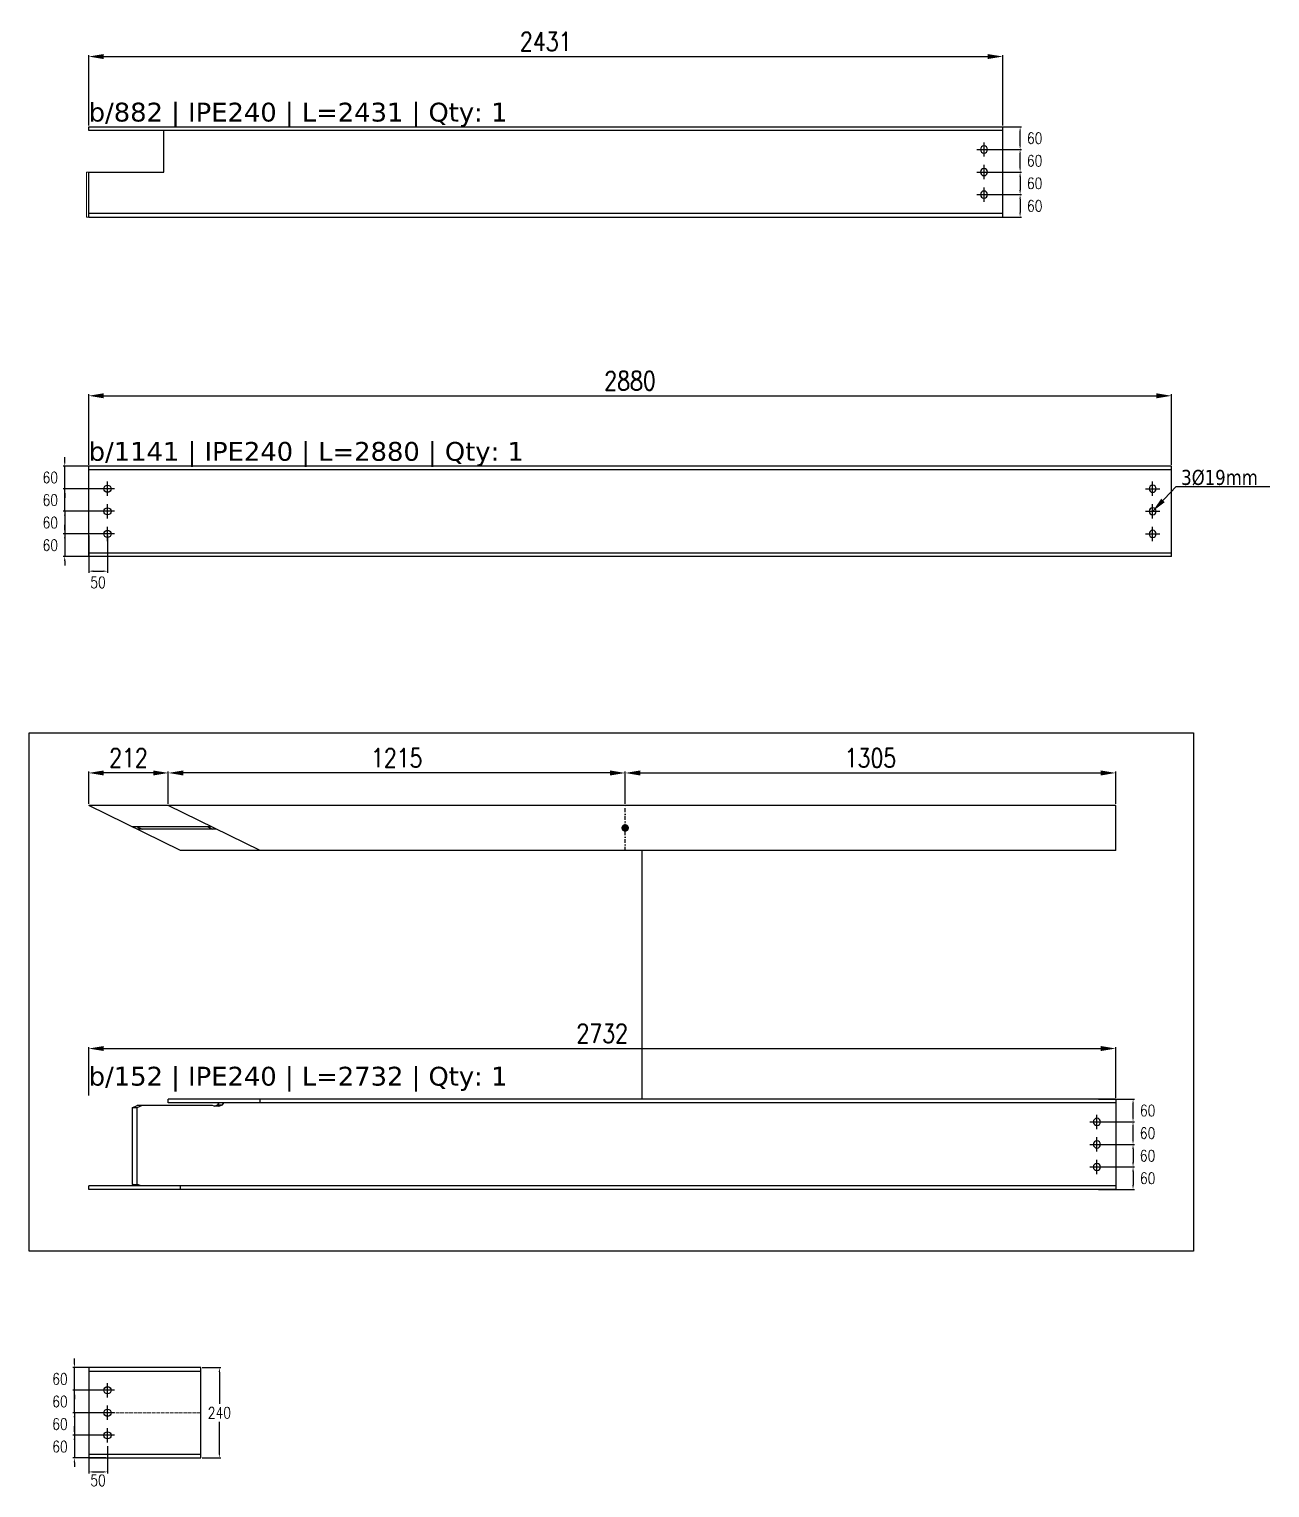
# Model space of a CAD drawing. Header units: millimetres. Extents: x -158 to 97215, y -53820 to 8373.
# Drawn here: x 12825 to 16125, y -793 to 3086 of the extents above; entities that cross this region are included whole.
import ezdxf
from ezdxf.enums import TextEntityAlignment as Align

# ---------------------------------------------------------------- set-up
doc = ezdxf.new("R2010")
doc.units = ezdxf.units.MM
doc.header["$LTSCALE"] = 0.8
doc.linetypes.add('ACAD_ISO02W100', pattern=[15, 12, -3])
doc.linetypes.add('DASHDOT', pattern=[25.4, 12.7, -6.35, 0, -6.35])
for name, color, linetype in [('COTAS', 8, 'Continuous'), ('EJE', 1, 'DASHDOT'), ('EJE_PERNO', 1, 'Continuous'), ('EJE_VIGA', 4, 'DASHDOT'), ('IPE240', 2, 'Continuous'), ('PERNOS', 3, 'Continuous'), ('TXT_GEN', 3, 'Continuous')]:
    doc.layers.add(name, color=color, linetype=linetype)
doc.layers.add('P-PLATINA', color=6, linetype='Continuous', lineweight=15)
doc.styles.add('CNI_COTAS', font='romans.shx', dxfattribs={"width": 0.8})
doc.styles.add('VERDNA', font='verdana.ttf', dxfattribs={"width": 0.8})
doc.dimstyles.new('1.3', dxfattribs={"dimscale": 0, "dimtxt": 30, "dimasz": 12, "dimexe": 4, "dimexo": 4, "dimgap": 9, "dimtad": 1, "dimdec": 0, "dimzin": 4, "dimdsep": 46, "dimtxsty": 'CNI_COTAS', "dimcen": 0, "dimclrd": 256, "dimclrt": 3, "dimadec": 0, "dimazin": 0, "dimtfac": 1, "dimtdec": 0, "dimtmove": 2, "dimatfit": 0, "dimfxl": 0.05, "dimtolj": 1, "dimtzin": 0, "dimarcsym": 0})
doc.dimstyles.new('1.4', dxfattribs={"dimscale": 0, "dimtxt": 50, "dimasz": 40, "dimexe": 4, "dimexo": 4, "dimgap": 15, "dimtad": 1, "dimdec": 0, "dimzin": 4, "dimdsep": 46, "dimtxsty": 'CNI_COTAS', "dimcen": -0.09, "dimclrd": 256, "dimclrt": 3, "dimadec": 0, "dimazin": 0, "dimtfac": 1, "dimtdec": 0, "dimtmove": 2, "dimatfit": 0, "dimfxl": 0.05, "dimtolj": 1, "dimtzin": 0, "dimarcsym": 0})

# ---------------------------------------------------------------- blocks, each defined once
blk = doc.blocks.new('D19')
at = {"layer": 'EJE_PERNO', "linetype": 'Continuous'}
for p, q in [((19, 0), (-19, 0)), ((0, -19), (0, 19))]:
    blk.add_line(p, q, dxfattribs=at)
at = {"layer": 'PERNOS'}
blk.add_circle((0, 0), 9.5, dxfattribs=at)
blk = doc.blocks.new('*D53')
at = {"layer": 'COTAS', "color": 0, "lineweight": -2, "transparency": 16777216}
for p, q in [((13029.1, 1863.7), (12915.4, 1863.7)), ((13029.1, 1803.7), (12915.4, 1803.7))]:
    blk.add_line(p, q, dxfattribs=at)
at = {"layer": 'COTAS', "lineweight": -2, "transparency": 16777216}
for p, q in [((12919.4, 1875.7), (12919.4, 1887.7)), ((12919.4, 1803.7), (12919.4, 1863.7)), ((12919.4, 1791.7), (12919.4, 1779.7))]:
    blk.add_line(p, q, dxfattribs=at)
at = {"layer": 'COTAS', "transparency": 16777216}
for points in [[(12917.4, 1875.7), (12921.4, 1875.7), (12919.4, 1863.7)], [(12917.4, 1791.7), (12921.4, 1791.7), (12919.4, 1803.7)]]:
    blk.add_solid(points, dxfattribs=at)
at = {"layer": 'Defpoints', "color": 0, "transparency": 16777216}
for p in [(12919.4, 1863.7), (13033.1, 1863.7), (13033.1, 1803.7)]:
    blk.add_point(p, dxfattribs=at)
at = {"layer": 'COTAS', "color": 3, "transparency": 16777216, "insert": (12880.9, 1833.7), "char_height": 30, "attachment_point": 5, "rotation": 0.2, "style": 'CNI_COTAS'}
blk.add_mtext('\\A1;60', dxfattribs=at)
blk = doc.blocks.new('*D54')
at = {"layer": 'COTAS', "lineweight": -2, "transparency": 16777216}
for p, q in [((12919.4, 1815.7), (12919.4, 1827.7)), ((12919.4, 1803.7), (12919.4, 1743.7)), ((12919.4, 1731.7), (12919.4, 1719.7))]:
    blk.add_line(p, q, dxfattribs=at)
at = {"layer": 'COTAS', "color": 0, "lineweight": -2, "transparency": 16777216}
for p, q in [((13029.1, 1803.7), (12915.4, 1803.7)), ((13029.1, 1743.7), (12915.4, 1743.7))]:
    blk.add_line(p, q, dxfattribs=at)
at = {"layer": 'COTAS', "transparency": 16777216}
for points in [[(12917.4, 1815.7), (12921.4, 1815.7), (12919.4, 1803.7)], [(12917.4, 1731.7), (12921.4, 1731.7), (12919.4, 1743.7)]]:
    blk.add_solid(points, dxfattribs=at)
at = {"layer": 'Defpoints', "color": 0, "transparency": 16777216}
for p in [(13033.1, 1803.7), (12919.4, 1743.7), (13033.1, 1743.7)]:
    blk.add_point(p, dxfattribs=at)
at = {"layer": 'COTAS', "color": 3, "transparency": 16777216, "insert": (12880.9, 1773.7), "char_height": 30, "attachment_point": 5, "rotation": 0.2, "style": 'CNI_COTAS'}
blk.add_mtext('\\A1;60', dxfattribs=at)
blk = doc.blocks.new('*D50')
at = {"layer": 'COTAS', "lineweight": -2, "transparency": 16777216}
for p, q in [((12919.4, 1935.7), (12919.4, 1947.7)), ((12919.4, 1863.7), (12919.4, 1923.7)), ((12919.4, 1851.7), (12919.4, 1839.7))]:
    blk.add_line(p, q, dxfattribs=at)
at = {"layer": 'COTAS', "color": 0, "lineweight": -2, "transparency": 16777216}
for p, q in [((13029.1, 1923.7), (12915.4, 1923.7)), ((13029.1, 1863.7), (12915.4, 1863.7))]:
    blk.add_line(p, q, dxfattribs=at)
at = {"layer": 'COTAS', "transparency": 16777216}
for points in [[(12917.4, 1935.7), (12921.4, 1935.7), (12919.4, 1923.7)], [(12917.4, 1851.7), (12921.4, 1851.7), (12919.4, 1863.7)]]:
    blk.add_solid(points, dxfattribs=at)
at = {"layer": 'Defpoints', "color": 0, "transparency": 16777216}
for p in [(12919.4, 1923.7), (13033.1, 1923.7), (13033.1, 1863.7)]:
    blk.add_point(p, dxfattribs=at)
at = {"layer": 'COTAS', "color": 3, "transparency": 16777216, "insert": (12880.9, 1893.7), "char_height": 30, "attachment_point": 5, "rotation": 0.2, "style": 'CNI_COTAS'}
blk.add_mtext('\\A1;60', dxfattribs=at)
blk = doc.blocks.new('*D51')
at = {"layer": 'COTAS', "lineweight": -2, "transparency": 16777216}
for p, q in [((12919.4, 1755.7), (12919.4, 1767.7)), ((12919.4, 1743.7), (12919.4, 1683.7)), ((12919.4, 1671.7), (12919.4, 1659.7))]:
    blk.add_line(p, q, dxfattribs=at)
at = {"layer": 'COTAS', "color": 0, "lineweight": -2, "transparency": 16777216}
for p, q in [((13029.1, 1743.7), (12915.4, 1743.7)), ((13029.1, 1683.7), (12915.4, 1683.7))]:
    blk.add_line(p, q, dxfattribs=at)
at = {"layer": 'COTAS', "transparency": 16777216}
for points in [[(12917.4, 1755.7), (12921.4, 1755.7), (12919.4, 1743.7)], [(12917.4, 1671.7), (12921.4, 1671.7), (12919.4, 1683.7)]]:
    blk.add_solid(points, dxfattribs=at)
at = {"layer": 'Defpoints', "color": 0, "transparency": 16777216}
for p in [(13033.1, 1743.7), (12919.4, 1683.7), (13033.1, 1683.7)]:
    blk.add_point(p, dxfattribs=at)
at = {"layer": 'COTAS', "color": 3, "transparency": 16777216, "insert": (12880.9, 1713.7), "char_height": 30, "attachment_point": 5, "rotation": 0.2, "style": 'CNI_COTAS'}
blk.add_mtext('\\A1;60', dxfattribs=at)
blk = doc.blocks.new('*D52')
at = {"layer": 'COTAS', "color": 0, "lineweight": -2, "transparency": 16777216}
for p, q in [((12983.1, 1739.7), (12983.1, 1640.5)), ((13033.1, 1739.7), (13033.1, 1640.5))]:
    blk.add_line(p, q, dxfattribs=at)
at = {"layer": 'COTAS', "lineweight": -2, "transparency": 16777216}
blk.add_line((12995.1, 1644.5), (13021.1, 1644.5), dxfattribs=at)
at = {"layer": 'COTAS', "transparency": 16777216}
for points in [[(12995.1, 1646.5), (12995.1, 1642.5), (12983.1, 1644.5)], [(13021.1, 1646.5), (13021.1, 1642.5), (13033.1, 1644.5)]]:
    blk.add_solid(points, dxfattribs=at)
at = {"layer": 'Defpoints', "color": 0, "transparency": 16777216}
for p in [(12983.1, 1743.7), (13033.1, 1743.7), (13033.1, 1644.5)]:
    blk.add_point(p, dxfattribs=at)
at = {"layer": 'COTAS', "color": 3, "transparency": 16777216, "insert": (13008.1, 1614.6), "char_height": 30, "attachment_point": 5, "rotation": 0.2, "style": 'CNI_COTAS'}
blk.add_mtext('\\A1;50', dxfattribs=at)
blk = doc.blocks.new('*D55')
at = {"layer": 'COTAS', "color": 0, "lineweight": -2, "transparency": 16777216}
for p, q in [((12983.1, 1927.1), (12983.1, 2114.9)), ((15862.9, 1927.7), (15862.9, 2114.9))]:
    blk.add_line(p, q, dxfattribs=at)
at = {"layer": 'COTAS', "lineweight": -2, "transparency": 16777216}
blk.add_line((13023.1, 2110.9), (15822.9, 2110.9), dxfattribs=at)
at = {"layer": 'COTAS', "transparency": 16777216}
for points in [[(13023.1, 2117.6), (13023.1, 2104.2), (12983.1, 2110.9)], [(15822.9, 2117.6), (15822.9, 2104.2), (15862.9, 2110.9)]]:
    blk.add_solid(points, dxfattribs=at)
at = {"layer": 'Defpoints', "color": 0, "transparency": 16777216}
for p in [(15862.9, 2110.9), (12983.1, 1923.1), (15862.9, 1923.7)]:
    blk.add_point(p, dxfattribs=at)
at = {"layer": 'COTAS', "color": 3, "transparency": 16777216, "insert": (14423, 2150.9), "char_height": 50, "attachment_point": 5, "style": 'CNI_COTAS'}
blk.add_mtext('\\A1;2880', dxfattribs=at)
blk = doc.blocks.new('*D61')
at = {"layer": 'COTAS', "color": 0, "lineweight": -2, "transparency": 16777216}
for p, q in [((15668.8, 180), (15764.8, 180)), ((15668.8, 120), (15764.8, 120))]:
    blk.add_line(p, q, dxfattribs=at)
at = {"layer": 'COTAS', "lineweight": -2, "transparency": 16777216}
blk.add_line((15760.8, 132), (15760.8, 168), dxfattribs=at)
at = {"layer": 'COTAS', "transparency": 16777216}
for points in [[(15758.8, 168), (15762.8, 168), (15760.8, 180)], [(15758.8, 132), (15762.8, 132), (15760.8, 120)]]:
    blk.add_solid(points, dxfattribs=at)
at = {"layer": 'Defpoints', "color": 0, "transparency": 16777216}
for p in [(15664.8, 180), (15760.8, 180), (15664.8, 120)]:
    blk.add_point(p, dxfattribs=at)
at = {"layer": 'COTAS', "color": 3, "transparency": 16777216, "insert": (15799.3, 150), "char_height": 30, "attachment_point": 5, "rotation": 0.2, "style": 'CNI_COTAS'}
blk.add_mtext('\\A1;60', dxfattribs=at)
blk = doc.blocks.new('*D62')
at = {"layer": 'COTAS', "color": 0, "lineweight": -2, "transparency": 16777216}
for p, q in [((15668.8, 120), (15764.8, 120)), ((15668.8, 60), (15764.8, 60))]:
    blk.add_line(p, q, dxfattribs=at)
at = {"layer": 'COTAS', "lineweight": -2, "transparency": 16777216}
blk.add_line((15760.8, 108), (15760.8, 72), dxfattribs=at)
at = {"layer": 'COTAS', "transparency": 16777216}
for points in [[(15758.8, 108), (15762.8, 108), (15760.8, 120)], [(15758.8, 72), (15762.8, 72), (15760.8, 60)]]:
    blk.add_solid(points, dxfattribs=at)
at = {"layer": 'Defpoints', "color": 0, "transparency": 16777216}
for p in [(15664.8, 120), (15664.8, 60), (15760.8, 60)]:
    blk.add_point(p, dxfattribs=at)
at = {"layer": 'COTAS', "color": 3, "transparency": 16777216, "insert": (15799.3, 90), "char_height": 30, "attachment_point": 5, "rotation": 0.2, "style": 'CNI_COTAS'}
blk.add_mtext('\\A1;60', dxfattribs=at)
blk = doc.blocks.new('*D60')
at = {"layer": 'COTAS', "color": 0, "lineweight": -2, "transparency": 16777216}
for p, q in [((15668.8, 240), (15764.8, 240)), ((15668.8, 180), (15764.8, 180))]:
    blk.add_line(p, q, dxfattribs=at)
at = {"layer": 'COTAS', "lineweight": -2, "transparency": 16777216}
blk.add_line((15760.8, 192), (15760.8, 228), dxfattribs=at)
at = {"layer": 'COTAS', "transparency": 16777216}
for points in [[(15758.8, 228), (15762.8, 228), (15760.8, 240)], [(15758.8, 192), (15762.8, 192), (15760.8, 180)]]:
    blk.add_solid(points, dxfattribs=at)
at = {"layer": 'Defpoints', "color": 0, "transparency": 16777216}
for p in [(15664.8, 240), (15760.8, 240), (15664.8, 180)]:
    blk.add_point(p, dxfattribs=at)
at = {"layer": 'COTAS', "color": 3, "transparency": 16777216, "insert": (15799.7, 210), "char_height": 30, "attachment_point": 5, "rotation": 0.2, "style": 'CNI_COTAS'}
blk.add_mtext('\\A1;60', dxfattribs=at)
blk = doc.blocks.new('*D63')
at = {"layer": 'COTAS', "color": 0, "lineweight": -2, "transparency": 16777216}
for p, q in [((15668.8, 60), (15764.8, 60)), ((15668.8, 0), (15764.8, 0))]:
    blk.add_line(p, q, dxfattribs=at)
at = {"layer": 'COTAS', "lineweight": -2, "transparency": 16777216}
blk.add_line((15760.8, 48), (15760.8, 12), dxfattribs=at)
at = {"layer": 'COTAS', "transparency": 16777216}
for points in [[(15758.8, 48), (15762.8, 48), (15760.8, 60)], [(15758.8, 12), (15762.8, 12), (15760.8, 0)]]:
    blk.add_solid(points, dxfattribs=at)
at = {"layer": 'Defpoints', "color": 0, "transparency": 16777216}
for p in [(15664.8, 60), (15664.8, 0), (15760.8, 0)]:
    blk.add_point(p, dxfattribs=at)
at = {"layer": 'COTAS', "color": 3, "transparency": 16777216, "insert": (15799.8, 30), "char_height": 30, "attachment_point": 5, "rotation": 0.2, "style": 'CNI_COTAS'}
blk.add_mtext('\\A1;60', dxfattribs=at)
blk = doc.blocks.new('*D64')
at = {"layer": 'COTAS', "color": 0, "lineweight": -2, "transparency": 16777216}
for p, q in [((12983.1, 250.3), (12983.1, 379)), ((15714.8, 244), (15714.8, 379))]:
    blk.add_line(p, q, dxfattribs=at)
at = {"layer": 'COTAS', "lineweight": -2, "transparency": 16777216}
blk.add_line((13023.1, 375), (15674.8, 375), dxfattribs=at)
at = {"layer": 'COTAS', "transparency": 16777216}
for points in [[(13023.1, 381.7), (13023.1, 368.4), (12983.1, 375)], [(15674.8, 381.7), (15674.8, 368.4), (15714.8, 375)]]:
    blk.add_solid(points, dxfattribs=at)
at = {"layer": 'Defpoints', "color": 0, "transparency": 16777216}
for p in [(15714.8, 375), (12983.1, 246.3), (15714.8, 240)]:
    blk.add_point(p, dxfattribs=at)
at = {"layer": 'COTAS', "color": 3, "transparency": 16777216, "insert": (14348.9, 415), "char_height": 50, "attachment_point": 5, "style": 'CNI_COTAS'}
blk.add_mtext('\\A1;2732', dxfattribs=at)
blk = doc.blocks.new('*D65')
at = {"layer": 'COTAS', "color": 0, "lineweight": -2, "transparency": 16777216}
for p, q in [((14410, 1025.6), (14410, 1111.9)), ((15714.8, 1025.6), (15714.8, 1111.9))]:
    blk.add_line(p, q, dxfattribs=at)
at = {"layer": 'COTAS', "lineweight": -2, "transparency": 16777216}
blk.add_line((14450, 1107.9), (15674.8, 1107.9), dxfattribs=at)
at = {"layer": 'COTAS', "transparency": 16777216}
for points in [[(14450, 1114.5), (14450, 1101.2), (14410, 1107.9)], [(15674.8, 1114.5), (15674.8, 1101.2), (15714.8, 1107.9)]]:
    blk.add_solid(points, dxfattribs=at)
at = {"layer": 'Defpoints', "color": 0, "transparency": 16777216}
for p in [(15714.8, 1107.9), (14410, 1021.6), (15714.8, 1021.6)]:
    blk.add_point(p, dxfattribs=at)
at = {"layer": 'COTAS', "color": 3, "transparency": 16777216, "insert": (15062.4, 1147.9), "char_height": 50, "attachment_point": 5, "style": 'CNI_COTAS'}
blk.add_mtext('\\A1;1305', dxfattribs=at)
blk = doc.blocks.new('*D66')
at = {"layer": 'COTAS', "color": 0, "lineweight": -2, "transparency": 16777216}
for p, q in [((13194.8, 1025.6), (13194.8, 1111.9)), ((14410, 1025.6), (14410, 1111.9))]:
    blk.add_line(p, q, dxfattribs=at)
at = {"layer": 'COTAS', "lineweight": -2, "transparency": 16777216}
blk.add_line((14370, 1107.9), (13234.8, 1107.9), dxfattribs=at)
at = {"layer": 'COTAS', "transparency": 16777216}
for points in [[(13234.8, 1114.5), (13234.8, 1101.2), (13194.8, 1107.9)], [(14370, 1114.5), (14370, 1101.2), (14410, 1107.9)]]:
    blk.add_solid(points, dxfattribs=at)
at = {"layer": 'Defpoints', "color": 0, "transparency": 16777216}
for p in [(13194.8, 1107.9), (13194.8, 1021.6), (14410, 1021.6)]:
    blk.add_point(p, dxfattribs=at)
at = {"layer": 'COTAS', "color": 3, "transparency": 16777216, "insert": (13802.4, 1147.9), "char_height": 50, "attachment_point": 5, "style": 'CNI_COTAS'}
blk.add_mtext('\\A1;1215', dxfattribs=at)
blk = doc.blocks.new('*D67')
at = {"layer": 'COTAS', "color": 0, "lineweight": -2, "transparency": 16777216}
for p, q in [((12983.1, 1025.6), (12983.1, 1111.9)), ((13194.8, 1025.6), (13194.8, 1111.9))]:
    blk.add_line(p, q, dxfattribs=at)
at = {"layer": 'COTAS', "lineweight": -2, "transparency": 16777216}
blk.add_line((13154.8, 1107.9), (13023.1, 1107.9), dxfattribs=at)
at = {"layer": 'COTAS', "transparency": 16777216}
for points in [[(13023.1, 1114.5), (13023.1, 1101.2), (12983.1, 1107.9)], [(13154.8, 1114.5), (13154.8, 1101.2), (13194.8, 1107.9)]]:
    blk.add_solid(points, dxfattribs=at)
at = {"layer": 'Defpoints', "color": 0, "transparency": 16777216}
for p in [(12983.1, 1107.9), (12983.1, 1021.6), (13194.8, 1021.6)]:
    blk.add_point(p, dxfattribs=at)
at = {"layer": 'COTAS', "color": 3, "transparency": 16777216, "insert": (13088.9, 1147.9), "char_height": 50, "attachment_point": 5, "style": 'CNI_COTAS'}
blk.add_mtext('\\A1;212', dxfattribs=at)
blk = doc.blocks.new('*D105')
at = {"layer": 'COTAS', "color": 0, "lineweight": -2, "transparency": 16777216}
for p, q in [((13285, -473.6), (13334.7, -473.6)), ((13285, -713.6), (13334.7, -713.6))]:
    blk.add_line(p, q, dxfattribs=at)
at = {"layer": 'COTAS', "lineweight": -2, "transparency": 16777216}
for p, q in [((13330.7, -485.6), (13330.7, -569.6)), ((13330.7, -701.6), (13330.7, -617.6))]:
    blk.add_line(p, q, dxfattribs=at)
at = {"layer": 'COTAS', "transparency": 16777216}
for points in [[(13328.7, -485.6), (13332.7, -485.6), (13330.7, -473.6)], [(13328.7, -701.6), (13332.7, -701.6), (13330.7, -713.6)]]:
    blk.add_solid(points, dxfattribs=at)
at = {"layer": 'Defpoints', "color": 0, "transparency": 16777216}
for p in [(13281, -473.6), (13281, -713.6), (13330.7, -713.6)]:
    blk.add_point(p, dxfattribs=at)
at = {"layer": 'COTAS', "color": 3, "transparency": 16777216, "insert": (13330.7, -593.6), "char_height": 30, "attachment_point": 5, "rotation": 0.2, "style": 'CNI_COTAS'}
blk.add_mtext('\\A1;240', dxfattribs=at)
blk = doc.blocks.new('*D99')
at = {"layer": 'COTAS', "color": 0, "lineweight": -2, "transparency": 16777216}
for p, q in [((12983.1, -657.6), (12983.1, -754.9)), ((13033.1, -682.1), (13033.1, -754.9))]:
    blk.add_line(p, q, dxfattribs=at)
at = {"layer": 'COTAS', "lineweight": -2, "transparency": 16777216}
blk.add_line((12995.1, -750.9), (13021.1, -750.9), dxfattribs=at)
at = {"layer": 'COTAS', "transparency": 16777216}
for points in [[(12995.1, -748.9), (12995.1, -752.9), (12983.1, -750.9)], [(13021.1, -748.9), (13021.1, -752.9), (13033.1, -750.9)]]:
    blk.add_solid(points, dxfattribs=at)
at = {"layer": 'Defpoints', "color": 0, "transparency": 16777216}
for p in [(12983.1, -653.6), (13033.1, -678.1), (13033.1, -750.9)]:
    blk.add_point(p, dxfattribs=at)
at = {"layer": 'COTAS', "color": 3, "transparency": 16777216, "insert": (13008.1, -773.4), "char_height": 30, "attachment_point": 5, "rotation": 0.2, "style": 'CNI_COTAS'}
blk.add_mtext('\\A1;50', dxfattribs=at)
blk = doc.blocks.new('*D106')
at = {"layer": 'COTAS', "lineweight": -2, "transparency": 16777216}
for p, q in [((12945.1, -581.6), (12945.1, -569.6)), ((12945.1, -593.6), (12945.1, -653.6)), ((12945.1, -665.6), (12945.1, -677.6))]:
    blk.add_line(p, q, dxfattribs=at)
at = {"layer": 'COTAS', "color": 0, "lineweight": -2, "transparency": 16777216}
for p, q in [((13029.1, -593.6), (12941.1, -593.6)), ((13029.1, -653.6), (12941.1, -653.6))]:
    blk.add_line(p, q, dxfattribs=at)
at = {"layer": 'COTAS', "transparency": 16777216}
for points in [[(12943.1, -581.6), (12947.1, -581.6), (12945.1, -593.6)], [(12943.1, -665.6), (12947.1, -665.6), (12945.1, -653.6)]]:
    blk.add_solid(points, dxfattribs=at)
at = {"layer": 'Defpoints', "color": 0, "transparency": 16777216}
for p in [(13033.1, -593.6), (12945.1, -653.6), (13033.1, -653.6)]:
    blk.add_point(p, dxfattribs=at)
at = {"layer": 'COTAS', "color": 3, "transparency": 16777216, "insert": (12906.6, -623.6), "char_height": 30, "attachment_point": 5, "rotation": 0.2, "style": 'CNI_COTAS'}
blk.add_mtext('\\A1;60', dxfattribs=at)
blk = doc.blocks.new('*D107')
at = {"layer": 'COTAS', "color": 0, "lineweight": -2, "transparency": 16777216}
for p, q in [((13029.1, -533.6), (12941.1, -533.6)), ((13029.1, -593.6), (12941.1, -593.6))]:
    blk.add_line(p, q, dxfattribs=at)
at = {"layer": 'COTAS', "lineweight": -2, "transparency": 16777216}
for p, q in [((12945.1, -521.6), (12945.1, -509.6)), ((12945.1, -593.6), (12945.1, -533.6)), ((12945.1, -605.6), (12945.1, -617.6))]:
    blk.add_line(p, q, dxfattribs=at)
at = {"layer": 'COTAS', "transparency": 16777216}
for points in [[(12943.1, -521.6), (12947.1, -521.6), (12945.1, -533.6)], [(12943.1, -605.6), (12947.1, -605.6), (12945.1, -593.6)]]:
    blk.add_solid(points, dxfattribs=at)
at = {"layer": 'Defpoints', "color": 0, "transparency": 16777216}
for p in [(12945.1, -533.6), (13033.1, -533.6), (13033.1, -593.6)]:
    blk.add_point(p, dxfattribs=at)
at = {"layer": 'COTAS', "color": 3, "transparency": 16777216, "insert": (12906.6, -563.6), "char_height": 30, "attachment_point": 5, "rotation": 0.2, "style": 'CNI_COTAS'}
blk.add_mtext('\\A1;60', dxfattribs=at)
blk = doc.blocks.new('*D108')
at = {"layer": 'COTAS', "lineweight": -2, "transparency": 16777216}
for p, q in [((12945.1, -461.6), (12945.1, -449.6)), ((12945.1, -533.6), (12945.1, -473.6)), ((12945.1, -545.6), (12945.1, -557.6))]:
    blk.add_line(p, q, dxfattribs=at)
at = {"layer": 'COTAS', "color": 0, "lineweight": -2, "transparency": 16777216}
for p, q in [((13029.1, -473.6), (12941.1, -473.6)), ((13029.1, -533.6), (12941.1, -533.6))]:
    blk.add_line(p, q, dxfattribs=at)
at = {"layer": 'COTAS', "transparency": 16777216}
for points in [[(12943.1, -461.6), (12947.1, -461.6), (12945.1, -473.6)], [(12943.1, -545.6), (12947.1, -545.6), (12945.1, -533.6)]]:
    blk.add_solid(points, dxfattribs=at)
at = {"layer": 'Defpoints', "color": 0, "transparency": 16777216}
for p in [(12945.1, -473.6), (13033.1, -473.6), (13033.1, -533.6)]:
    blk.add_point(p, dxfattribs=at)
at = {"layer": 'COTAS', "color": 3, "transparency": 16777216, "insert": (12906.6, -503.6), "char_height": 30, "attachment_point": 5, "rotation": 0.2, "style": 'CNI_COTAS'}
blk.add_mtext('\\A1;60', dxfattribs=at)
blk = doc.blocks.new('*D109')
at = {"layer": 'COTAS', "color": 0, "lineweight": -2, "transparency": 16777216}
for p, q in [((13029.1, -653.6), (12941.1, -653.6)), ((13029.1, -713.6), (12941.1, -713.6))]:
    blk.add_line(p, q, dxfattribs=at)
at = {"layer": 'COTAS', "lineweight": -2, "transparency": 16777216}
for p, q in [((12945.1, -641.6), (12945.1, -629.6)), ((12945.1, -653.6), (12945.1, -713.6)), ((12945.1, -725.6), (12945.1, -737.6))]:
    blk.add_line(p, q, dxfattribs=at)
at = {"layer": 'COTAS', "transparency": 16777216}
for points in [[(12943.1, -641.6), (12947.1, -641.6), (12945.1, -653.6)], [(12943.1, -725.6), (12947.1, -725.6), (12945.1, -713.6)]]:
    blk.add_solid(points, dxfattribs=at)
at = {"layer": 'Defpoints', "color": 0, "transparency": 16777216}
for p in [(13033.1, -653.6), (12945.1, -713.6), (13033.1, -713.6)]:
    blk.add_point(p, dxfattribs=at)
at = {"layer": 'COTAS', "color": 3, "transparency": 16777216, "insert": (12906.6, -683.6), "char_height": 30, "attachment_point": 5, "rotation": 0.2, "style": 'CNI_COTAS'}
blk.add_mtext('\\A1;60', dxfattribs=at)
blk = doc.blocks.new('*D115')
at = {"layer": 'COTAS', "color": 0, "lineweight": -2, "transparency": 16777216}
for p, q in [((15368.4, 2765.9), (15464.4, 2765.9)), ((15368.4, 2705.9), (15464.4, 2705.9))]:
    blk.add_line(p, q, dxfattribs=at)
at = {"layer": 'COTAS', "lineweight": -2, "transparency": 16777216}
blk.add_line((15460.4, 2717.9), (15460.4, 2753.9), dxfattribs=at)
at = {"layer": 'COTAS', "transparency": 16777216}
for points in [[(15458.4, 2753.9), (15462.4, 2753.9), (15460.4, 2765.9)], [(15458.4, 2717.9), (15462.4, 2717.9), (15460.4, 2705.9)]]:
    blk.add_solid(points, dxfattribs=at)
at = {"layer": 'Defpoints', "color": 0, "transparency": 16777216}
for p in [(15364.4, 2765.9), (15460.4, 2765.9), (15364.4, 2705.9)]:
    blk.add_point(p, dxfattribs=at)
at = {"layer": 'COTAS', "color": 3, "transparency": 16777216, "insert": (15498.9, 2735.9), "char_height": 30, "attachment_point": 5, "rotation": 0.2, "style": 'CNI_COTAS'}
blk.add_mtext('\\A1;60', dxfattribs=at)
blk = doc.blocks.new('*D116')
at = {"layer": 'COTAS', "color": 0, "lineweight": -2, "transparency": 16777216}
for p, q in [((15368.4, 2705.9), (15464.4, 2705.9)), ((15368.4, 2645.9), (15464.4, 2645.9))]:
    blk.add_line(p, q, dxfattribs=at)
at = {"layer": 'COTAS', "lineweight": -2, "transparency": 16777216}
blk.add_line((15460.4, 2693.9), (15460.4, 2657.9), dxfattribs=at)
at = {"layer": 'COTAS', "transparency": 16777216}
for points in [[(15458.4, 2693.9), (15462.4, 2693.9), (15460.4, 2705.9)], [(15458.4, 2657.9), (15462.4, 2657.9), (15460.4, 2645.9)]]:
    blk.add_solid(points, dxfattribs=at)
at = {"layer": 'Defpoints', "color": 0, "transparency": 16777216}
for p in [(15364.4, 2705.9), (15364.4, 2645.9), (15460.4, 2645.9)]:
    blk.add_point(p, dxfattribs=at)
at = {"layer": 'COTAS', "color": 3, "transparency": 16777216, "insert": (15498.9, 2675.9), "char_height": 30, "attachment_point": 5, "rotation": 0.2, "style": 'CNI_COTAS'}
blk.add_mtext('\\A1;60', dxfattribs=at)
blk = doc.blocks.new('*D114')
at = {"layer": 'COTAS', "color": 0, "lineweight": -2, "transparency": 16777216}
for p, q in [((15368.4, 2825.9), (15464.4, 2825.9)), ((15368.4, 2765.9), (15464.4, 2765.9))]:
    blk.add_line(p, q, dxfattribs=at)
at = {"layer": 'COTAS', "lineweight": -2, "transparency": 16777216}
blk.add_line((15460.4, 2777.9), (15460.4, 2813.9), dxfattribs=at)
at = {"layer": 'COTAS', "transparency": 16777216}
for points in [[(15458.4, 2813.9), (15462.4, 2813.9), (15460.4, 2825.9)], [(15458.4, 2777.9), (15462.4, 2777.9), (15460.4, 2765.9)]]:
    blk.add_solid(points, dxfattribs=at)
at = {"layer": 'Defpoints', "color": 0, "transparency": 16777216}
for p in [(15364.4, 2825.9), (15460.4, 2825.9), (15364.4, 2765.9)]:
    blk.add_point(p, dxfattribs=at)
at = {"layer": 'COTAS', "color": 3, "transparency": 16777216, "insert": (15499.3, 2795.9), "char_height": 30, "attachment_point": 5, "rotation": 0.2, "style": 'CNI_COTAS'}
blk.add_mtext('\\A1;60', dxfattribs=at)
blk = doc.blocks.new('*D117')
at = {"layer": 'COTAS', "color": 0, "lineweight": -2, "transparency": 16777216}
for p, q in [((15368.4, 2645.9), (15464.4, 2645.9)), ((15368.4, 2585.9), (15464.4, 2585.9))]:
    blk.add_line(p, q, dxfattribs=at)
at = {"layer": 'COTAS', "lineweight": -2, "transparency": 16777216}
blk.add_line((15460.4, 2633.9), (15460.4, 2597.9), dxfattribs=at)
at = {"layer": 'COTAS', "transparency": 16777216}
for points in [[(15458.4, 2633.9), (15462.4, 2633.9), (15460.4, 2645.9)], [(15458.4, 2597.9), (15462.4, 2597.9), (15460.4, 2585.9)]]:
    blk.add_solid(points, dxfattribs=at)
at = {"layer": 'Defpoints', "color": 0, "transparency": 16777216}
for p in [(15364.4, 2645.9), (15364.4, 2585.9), (15460.4, 2585.9)]:
    blk.add_point(p, dxfattribs=at)
at = {"layer": 'COTAS', "color": 3, "transparency": 16777216, "insert": (15499.4, 2615.9), "char_height": 30, "attachment_point": 5, "rotation": 0.2, "style": 'CNI_COTAS'}
blk.add_mtext('\\A1;60', dxfattribs=at)
blk = doc.blocks.new('*D118')
at = {"layer": 'COTAS', "color": 0, "lineweight": -2, "transparency": 16777216}
for p, q in [((12983.1, 2829.3), (12983.1, 3017.1)), ((15414.4, 2829.9), (15414.4, 3017.1))]:
    blk.add_line(p, q, dxfattribs=at)
at = {"layer": 'COTAS', "lineweight": -2, "transparency": 16777216}
blk.add_line((13023.1, 3013.1), (15374.4, 3013.1), dxfattribs=at)
at = {"layer": 'COTAS', "transparency": 16777216}
for points in [[(13023.1, 3019.7), (13023.1, 3006.4), (12983.1, 3013.1)], [(15374.4, 3019.7), (15374.4, 3006.4), (15414.4, 3013.1)]]:
    blk.add_solid(points, dxfattribs=at)
at = {"layer": 'Defpoints', "color": 0, "transparency": 16777216}
for p in [(15414.4, 3013.1), (12983.1, 2825.3), (15414.4, 2825.9)]:
    blk.add_point(p, dxfattribs=at)
at = {"layer": 'COTAS', "color": 3, "transparency": 16777216, "insert": (14198.7, 3053.1), "char_height": 50, "attachment_point": 5, "style": 'CNI_COTAS'}
blk.add_mtext('\\A1;2431', dxfattribs=at)

msp = doc.modelspace()

# ---------------------------------------------------------------- linework, layer by layer
at = {"layer": 'COTAS'}
msp.add_line((14454.8, 240), (14454.8, 901.6), dxfattribs=at)
at = {"layer": 'COTAS', "color": 4}
msp.add_lwpolyline([(12824.8, 1214.2), (15921.7, 1214.2), (15921.7, -163.9), (12824.8, -163.9)], close=True, dxfattribs=at)
at = {"layer": 'EJE', "linetype": 'ACAD_ISO02W100', "lineweight": 13}
msp.add_line((12983.1, -593.6), (13281, -593.6), dxfattribs=at)
at = {"layer": 'EJE_VIGA', "color": 4}
msp.add_line((14410, 901.6), (14410, 1021.6), dxfattribs=at)
at = {"layer": 'EJE_VIGA', "color": 40, "linetype": 'ByBlock', "true_color": 0xf8d731, "const_width": 10}
msp.add_lwpolyline([(14405, 961.6, 1), (14415, 961.6, 1)], format="xyb", close=True, dxfattribs=at)
at = {"layer": 'IPE240', "linetype": 'Continuous'}
for p, q in [((15414.4, 2585.9), (15414.4, 2825.9)), ((15414.4, 2595.7), (12983.1, 2595.7)), ((12983.1, 2585.9), (15414.4, 2585.9)), ((12983.1, 1683.7), (12983.1, 1923.7)), ((15862.9, 1923.7), (12983.1, 1923.7)), ((15862.9, 1913.9), (12983.1, 1913.9)), ((15862.9, 1683.7), (15862.9, 1923.7)), ((12983.1, 1693.5), (15862.9, 1693.5)), ((15862.9, 1683.7), (12983.1, 1683.7)), ((13227.5, 901.6), (12983.1, 1021.6)), ((15714.8, 1021.6), (12983.1, 1021.6)), ((13439.1, 901.6), (13194.8, 1021.6)), ((15714.8, 901.6), (15714.8, 1021.6)), ((13310.6, 964.7), (13099, 964.7)), ((13323.2, 958.5), (13111.6, 958.5)), ((13112.5, 964.7), (13125.1, 958.5)), ((13299.8, 964.7), (13312.4, 958.5)), ((15714.8, 901.6), (13227.5, 901.6)), ((13194.8, 230.2), (13194.8, 240)), ((15714.8, 240), (13194.8, 240)), ((13439.1, 230.2), (13439.1, 240)), ((15714.8, 240), (15714.8, 0)), ((13099, 217.4), (13112.5, 223.4)), ((13111.6, 217.4), (13099, 217.4)), ((13099, 217.4), (13099, 13.7)), ((13125.1, 223.4), (13111.6, 217.4)), ((13111.6, 217.4), (13111.6, 13.7)), ((13312.4, 223.4), (13112.5, 223.4)), ((15714.8, 230.2), (13194.8, 230.2)), ((13317.1, 221.9), (13312.4, 223.4)), ((13317.1, 221.9), (13326.6, 225.1)), ((13329.4, 221.9), (13317.1, 221.9)), ((13326.6, 225.1), (13330.4, 230.2)), ((13326.6, 225.1), (13339.3, 225.1)), ((13329.4, 221.9), (13339.3, 225.1)), ((13339.3, 225.1), (13343, 230.2)), ((13339.3, 225.1), (13343, 230.2)), ((12983.1, 0), (12983.1, 9.8)), ((15714.8, 9.8), (12983.1, 9.8)), ((15714.8, 0), (12983.1, 0)), ((13101.7, 13.5), (13099, 13.7)), ((13099, 13.7), (13111.6, 13.7)), ((13104.2, 13), (13101.7, 13.5)), ((13106.2, 12.1), (13104.2, 13)), ((13107.4, 11), (13106.2, 12.1)), ((13107.8, 9.8), (13107.4, 11)), ((13107.4, 11), (13120, 11)), ((13111.6, 13.7), (13114.3, 13.5)), ((13114.3, 13.5), (13116.8, 13)), ((13116.8, 13), (13118.8, 12.1)), ((13118.8, 12.1), (13120, 11)), ((13120.5, 9.8), (13120, 11)), ((13227.5, 0), (13227.5, 9.8))]:
    msp.add_line(p, q, dxfattribs=at)
at = {"layer": 'IPE240'}
for p, q in [((12983.1, -483.4), (13281, -483.4)), ((12983.1, -703.8), (13281, -703.8))]:
    msp.add_line(p, q, dxfattribs=at)
at = {"layer": 'IPE240', "linetype": 'Continuous'}
for points in [[(15414.4, 2816.1), (12983.1, 2816.1), (12983.1, 2825.9), (15414.4, 2825.9)], [(12983.1, 2585.9), (12983.1, 2705.9), (13183.1, 2705.9), (13183.1, 2816.1)]]:
    msp.add_lwpolyline(points, dxfattribs=at)
at = {"layer": 'IPE240'}
msp.add_lwpolyline([(12983.1, -713.6), (13281, -713.6), (13281, -473.6), (12983.1, -473.6)], close=True, dxfattribs=at)
at = {"layer": 'P-PLATINA', "color": 6}
msp.add_lwpolyline([(12983.1, 2585.9), (12977.1, 2585.9), (12977.1, 2705.9), (12983.1, 2705.9)], close=True, dxfattribs=at)

# ---------------------------------------------------------------- block references
at = {"layer": 'IPE240'}
for p in [(13033.1, -533.6), (13033.1, -593.6), (13033.1, -653.6)]:
    msp.add_blockref('D19', p, dxfattribs=at)
at = {"layer": 'PERNOS', "xscale": -1}
for p in [(15364.4, 2765.9), (15364.4, 2705.9), (15364.4, 2645.9), (15812.9, 1863.7), (15812.9, 1803.7), (15812.9, 1743.7), (15664.8, 180), (15664.8, 120), (15664.8, 60)]:
    msp.add_blockref('D19', p, dxfattribs=at)
at = {"layer": 'PERNOS'}
for p in [(13033.1, 1863.7), (13033.1, 1803.7), (13033.1, 1743.7)]:
    msp.add_blockref('D19', p, dxfattribs=at)

# ---------------------------------------------------------------- texts
at = {"layer": 'COTAS', "color": 3, "insert": (15888.9, 1872), "char_height": 40, "attachment_point": 7, "style": 'VERDNA'}
msp.add_mtext('3%%C19mm', dxfattribs=at)
at = {"layer": 'TXT_GEN', "style": 'VERDNA'}
for s, p in [('b/882 | IPE240 | L=2431 | Qty: 1', (12983.1, 2825.3)), ('b/1141 | IPE240 | L=2880 | Qty: 1', (12983.1, 1923.1)), ('b/152 | IPE240 | L=2732 | Qty: 1', (12983.1, 261.5))]:
    msp.add_text(s, height=50, dxfattribs=at).set_placement(p, align=Align.BOTTOM_LEFT)

# ---------------------------------------------------------------- dimensions: what is measured, and where the dimension line sits
at = {"layer": 'COTAS'}
for base, p1, p2, picture, middle in [((15414.4, 3013.1), (12983.1, 2825.3), (15414.4, 2825.9), '*D118', (14198.7, 3053.1)), ((15862.9, 2110.9), (12983.1, 1923.1), (15862.9, 1923.7), '*D55', (14423, 2150.9)), ((12983.1, 1107.9), (13194.8, 1021.6), (12983.1, 1021.6), '*D67', (13088.9, 1147.9)), ((13194.8, 1107.9), (14410, 1021.6), (13194.8, 1021.6), '*D66', (13802.4, 1147.9)), ((15714.8, 1107.9), (14410, 1021.6), (15714.8, 1021.6), '*D65', (15062.4, 1147.9)), ((15714.8, 375), (12983.1, 246.3), (15714.8, 240), '*D64', (14348.9, 415))]:
    dim = msp.add_linear_dim(base=base, p1=p1, p2=p2, dimstyle='1.4', override={"dimscale": 1}, dxfattribs=at)
    dim.commit()
    dim.dimension.update_dxf_attribs({"geometry": picture, "text_midpoint": middle})
for base, p1, p2, picture, middle in [((15460.4, 2825.9), (15364.4, 2765.9), (15364.4, 2825.9), '*D114', (15499.3, 2795.9)), ((15460.4, 2765.9), (15364.4, 2705.9), (15364.4, 2765.9), '*D115', (15498.9, 2735.9)), ((15460.4, 2645.9), (15364.4, 2705.9), (15364.4, 2645.9), '*D116', (15498.9, 2675.9)), ((15460.4, 2585.9), (15364.4, 2645.9), (15364.4, 2585.9), '*D117', (15499.4, 2615.9)), ((15760.8, 240), (15664.8, 180), (15664.8, 240), '*D60', (15799.7, 210)), ((15760.8, 180), (15664.8, 120), (15664.8, 180), '*D61', (15799.3, 150)), ((15760.8, 60), (15664.8, 120), (15664.8, 60), '*D62', (15799.3, 90)), ((15760.8, 0), (15664.8, 60), (15664.8, 0), '*D63', (15799.8, 30))]:
    dim = msp.add_linear_dim(base=base, p1=p1, p2=p2, angle=90, dimstyle='1.3', override={"dimscale": 1}, dxfattribs=at)
    dim.commit()
    dim.dimension.update_dxf_attribs({"geometry": picture, "text_midpoint": middle, "dimtype": 160, "text_rotation": 0.2})
for base, p1, p2, picture, middle in [((12919.4, 1923.7), (13033.1, 1863.7), (13033.1, 1923.7), '*D50', (12880.9, 1893.7)), ((12919.4, 1863.7), (13033.1, 1803.7), (13033.1, 1863.7), '*D53', (12880.9, 1833.7)), ((12919.4, 1743.7), (13033.1, 1803.7), (13033.1, 1743.7), '*D54', (12880.9, 1773.7)), ((12919.4, 1683.7), (13033.1, 1743.7), (13033.1, 1683.7), '*D51', (12880.9, 1713.7)), ((12945.1, -473.6), (13033.1, -533.6), (13033.1, -473.6), '*D108', (12906.6, -503.6)), ((13330.7, -713.6), (13281, -473.6), (13281, -713.6), '*D105', (13330.7, -593.6)), ((12945.1, -533.6), (13033.1, -593.6), (13033.1, -533.6), '*D107', (12906.6, -563.6)), ((12945.1, -653.6), (13033.1, -593.6), (13033.1, -653.6), '*D106', (12906.6, -623.6)), ((12945.1, -713.6), (13033.1, -653.6), (13033.1, -713.6), '*D109', (12906.6, -683.6))]:
    dim = msp.add_linear_dim(base=base, p1=p1, p2=p2, angle=90, dimstyle='1.3', override={"dimscale": 1}, dxfattribs=at)
    dim.commit()
    dim.dimension.update_dxf_attribs({"geometry": picture, "text_midpoint": middle, "text_rotation": 0.2})
for base, p1, p2, picture, middle in [((13033.1, 1644.5), (12983.1, 1743.7), (13033.1, 1743.7), '*D52', (13008.1, 1614.6)), ((13033.1, -750.9), (12983.1, -653.6), (13033.1, -678.1), '*D99', (13008.1, -773.4))]:
    dim = msp.add_linear_dim(base=base, p1=p1, p2=p2, dimstyle='1.3', override={"dimscale": 1}, dxfattribs=at)
    dim.commit()
    dim.dimension.update_dxf_attribs({"geometry": picture, "text_midpoint": middle, "dimtype": 160, "text_rotation": 0.2})

# ---------------------------------------------------------------- leaders
at = {"layer": 'COTAS', "annotation_type": 0, "has_hookline": 1, "hookline_direction": 0, "text_width": 196.8}
msp.add_leader([(15812.9, 1803.6), (15875.6, 1869.8), (15912.8, 1869.8)], dimstyle='1.4', override={"dimscale": 1}, dxfattribs=at)

doc.saveas('drawing.dxf')
